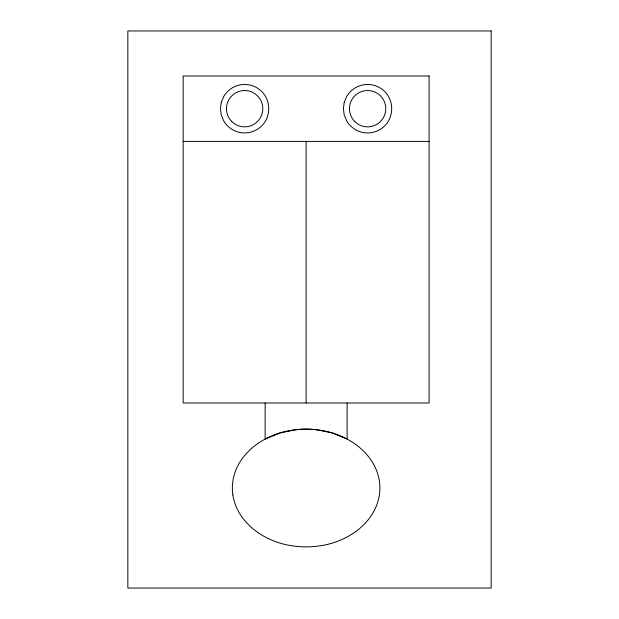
<?xml version="1.0" encoding="UTF-8"?>
<svg xmlns="http://www.w3.org/2000/svg" width="619" height="619" viewBox="0 0 619 619"><rect width="100%" height="100%" fill="white"/><g stroke="black" fill="none" stroke-linecap="round" stroke-linejoin="round"><path stroke-width="0.93" d="M183.162 141.395L429.091 141.395M232.852 494.875C237.147 522.939 264.352 541.532 290.915 545.602A91.922 91.922 0 0 0 321.338 545.602C347.909 541.54 375.106 522.939 379.408 494.875A47.114 47.114 0 0 0 379.153 479.632C373.907 451.63 346.222 433.687 319.466 430.12A92.069 92.069 0 0 0 292.795 430.12C266.031 433.679 238.346 451.638 233.1 479.632A47.114 47.114 0 0 0 232.852 494.875M347.12 402.992L347.12 439.072L331.993 432.89L316.309 429.718A92.285 92.285 0 0 0 295.952 429.718L280.26 432.89L265.141 439.072L265.141 402.992M306.126 141.395L306.126 402.992M221.246 102.429L220.426 108.696L221.246 114.972L223.668 120.813A24.218 24.218 0 0 0 265.621 120.813C269.76 113.354 269.76 104.046 265.621 96.587A24.218 24.218 0 0 0 223.668 96.587L221.246 102.429M344.218 102.429L343.39 108.696L344.218 114.972L346.632 120.813A24.218 24.218 0 0 0 388.585 120.813C392.725 113.354 392.725 104.046 388.585 96.587A24.218 24.218 0 0 0 346.632 96.587L344.218 102.429M491.161 30.95L127.839 30.95L127.839 588.05L491.161 588.05L491.161 30.95M429.091 75.998L183.162 75.998L183.162 402.992L429.091 402.992L429.091 75.998M231.8 121.541A18.168 18.168 0 0 0 262.193 113.401A18.168 18.168 0 0 0 239.94 91.148A18.168 18.168 0 0 0 231.8 121.541M354.764 121.541A18.168 18.168 0 0 0 385.157 113.401A18.168 18.168 0 0 0 362.912 91.148A18.168 18.168 0 0 0 354.764 121.541"/></g></svg>
